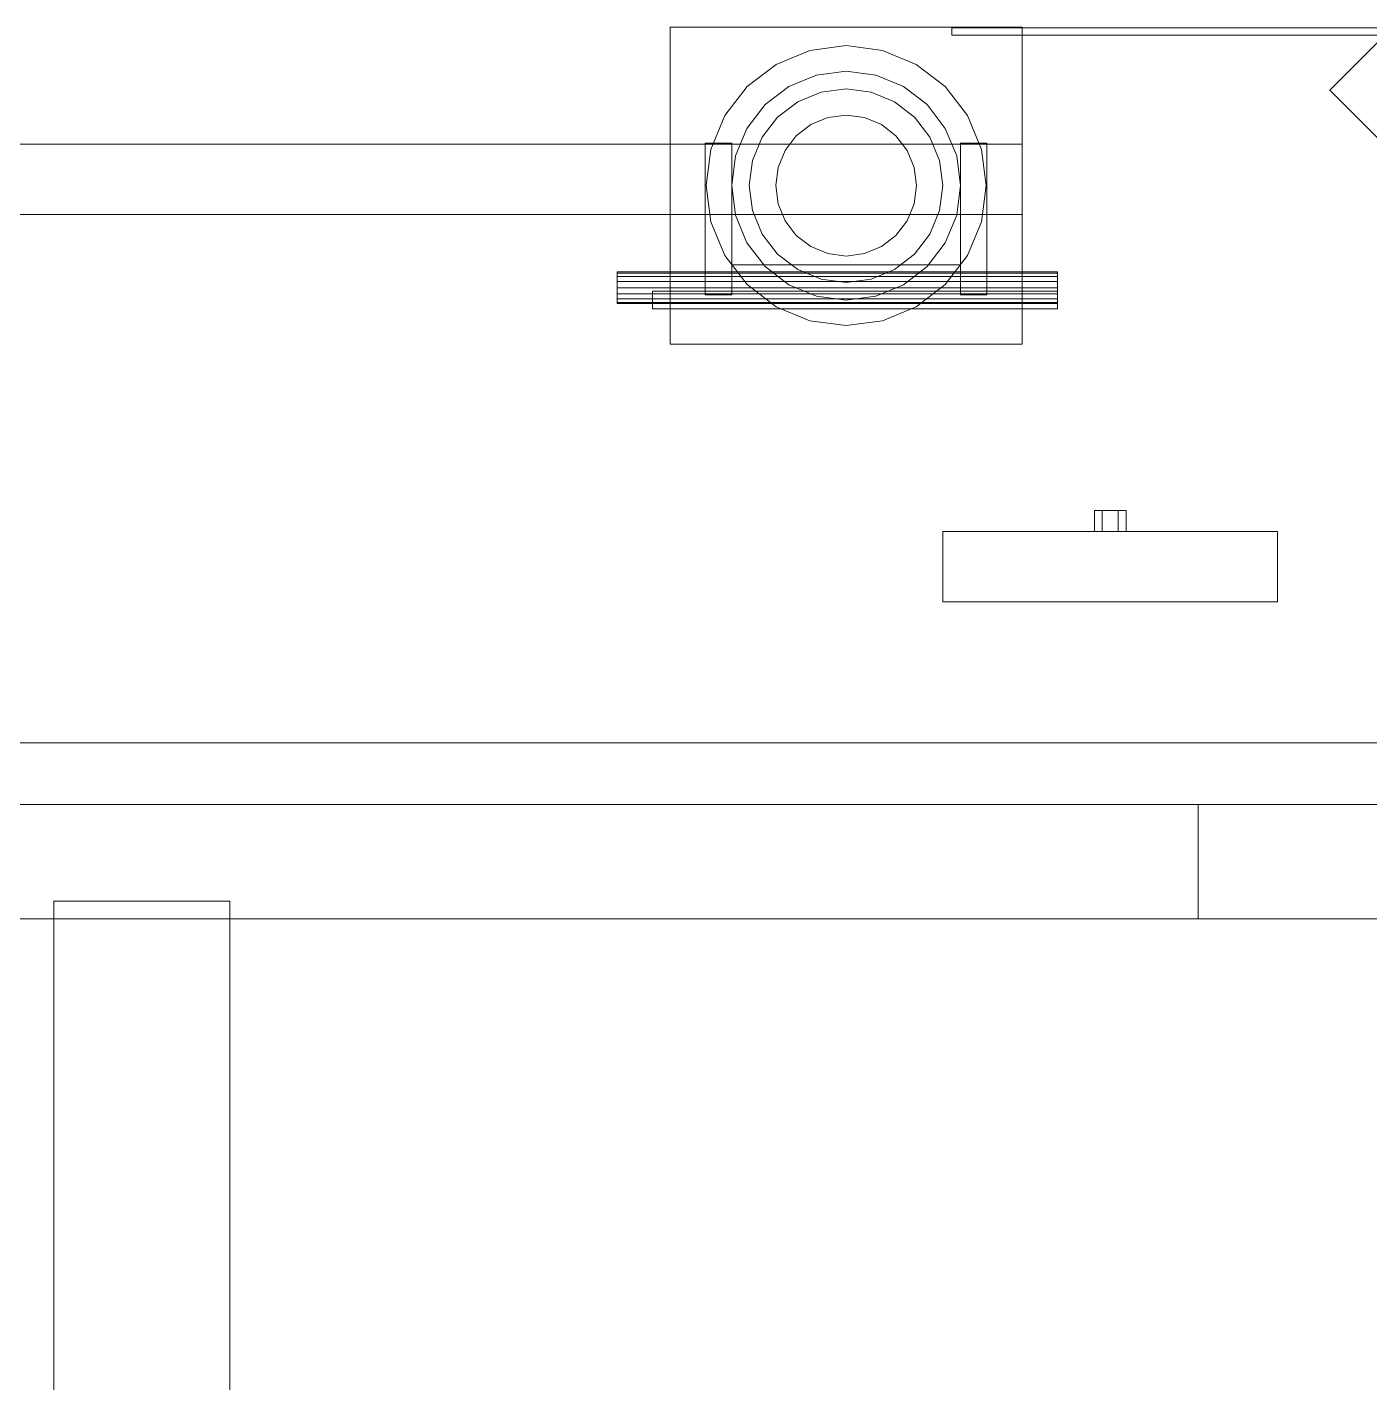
# Model space of a CAD drawing. Header units: millimetres. Extents: x -191664 to 191490, y -197311 to 10263.
# Drawn here: x 56802 to 57565, y 336 to 1106 of the extents above; entities that cross this region are included whole.
import ezdxf

# ---------------------------------------------------------------- set-up
doc = ezdxf.new("R2010")
doc.units = ezdxf.units.MM
doc.layers.add('lateral_secador', color=7, linetype='Continuous', lineweight=0)

msp = doc.modelspace()

# ---------------------------------------------------------------- linework, layer by layer
at = {"layer": 'lateral_secador', "color": 33, "true_color": 0xb7a252}
for p, q in [((57167.12, 1106.5), (57367.12, 1106.5)), ((57167.12, 1106.5), (57167.12, 926.5)), ((57367.12, 926.5), (57367.12, 1106.5)), ((57167.12, 926.5), (57367.12, 926.5))]:
    msp.add_line(p, q, dxfattribs=at)
at = {"layer": 'lateral_secador', "color": 253, "true_color": 0xa8b3b5}
for p, q in [((57327.12, 1106), (57577.12, 1106)), ((57327.12, 1102), (57327.12, 1106)), ((57327.12, 1102), (57577.12, 1102))]:
    msp.add_line(p, q, dxfattribs=at)
at = {"layer": 'lateral_secador', "color": 253, "true_color": 0xa4b0b5}
for p, q in [((57267.12, 1096), (57246.54, 1093.29)), ((57287.69, 1093.29), (57267.12, 1096)), ((57246.54, 1093.29), (57227.37, 1085.35)), ((57306.87, 1085.35), (57287.69, 1093.29)), ((57227.37, 1085.35), (57210.9, 1072.71)), ((57323.33, 1072.71), (57306.87, 1085.35)), ((57210.9, 1072.71), (57198.27, 1056.25)), ((57267.12, 1071.5), (57252.88, 1069.63)), ((57281.35, 1069.63), (57267.12, 1071.5)), ((57335.96, 1056.25), (57323.33, 1072.71)), ((57239.62, 1064.13), (57228.22, 1055.39)), ((57252.88, 1069.63), (57239.62, 1064.13)), ((57294.62, 1064.13), (57281.35, 1069.63)), ((57306.01, 1055.39), (57294.62, 1064.13)), ((57198.27, 1056.25), (57190.32, 1037.08)), ((57228.22, 1055.39), (57219.48, 1044)), ((57256.76, 1055.14), (57247.12, 1051.14)), ((57267.12, 1056.5), (57256.76, 1055.14)), ((57277.47, 1055.14), (57267.12, 1056.5)), ((57287.12, 1051.14), (57277.47, 1055.14)), ((57314.75, 1044), (57306.01, 1055.39)), ((57343.91, 1037.08), (57335.96, 1056.25)), ((57247.12, 1051.14), (57238.83, 1044.78)), ((57295.4, 1044.78), (57287.12, 1051.14)), ((57219.48, 1044), (57213.99, 1030.74)), ((57238.83, 1044.78), (57232.47, 1036.5)), ((57301.76, 1036.5), (57295.4, 1044.78)), ((57320.24, 1030.74), (57314.75, 1044)), ((57190.32, 1037.08), (57187.62, 1016.5)), ((57232.47, 1036.5), (57228.48, 1026.85)), ((57305.75, 1026.85), (57301.76, 1036.5)), ((57346.62, 1016.5), (57343.91, 1037.08)), ((57213.99, 1030.74), (57212.12, 1016.5)), ((57228.48, 1026.85), (57227.12, 1016.5)), ((57307.12, 1016.5), (57305.75, 1026.85)), ((57322.12, 1016.5), (57320.24, 1030.74)), ((57187.62, 1016.5), (57190.32, 995.92)), ((57212.12, 1016.5), (57213.99, 1002.26)), ((57227.12, 1016.5), (57228.48, 1006.15)), ((57305.75, 1006.15), (57307.12, 1016.5)), ((57320.24, 1002.26), (57322.12, 1016.5)), ((57343.91, 995.92), (57346.62, 1016.5)), ((57213.99, 1002.26), (57219.48, 989)), ((57228.48, 1006.15), (57232.47, 996.5)), ((57301.76, 996.5), (57305.75, 1006.15)), ((57314.75, 989), (57320.24, 1002.26)), ((57190.32, 995.92), (57198.27, 976.75)), ((57232.47, 996.5), (57238.83, 988.22)), ((57295.4, 988.22), (57301.76, 996.5)), ((57335.96, 976.75), (57343.91, 995.92)), ((57219.48, 989), (57228.22, 977.61)), ((57238.83, 988.22), (57247.12, 981.86)), ((57287.12, 981.86), (57295.4, 988.22)), ((57306.01, 977.61), (57314.75, 989)), ((57247.12, 981.86), (57256.76, 977.86)), ((57277.47, 977.86), (57287.12, 981.86)), ((57198.27, 976.75), (57210.9, 960.29)), ((57228.22, 977.61), (57239.62, 968.87)), ((57256.76, 977.86), (57267.12, 976.5)), ((57267.12, 976.5), (57277.47, 977.86)), ((57294.62, 968.87), (57306.01, 977.61)), ((57323.33, 960.29), (57335.96, 976.75)), ((57239.62, 968.87), (57252.88, 963.37)), ((57252.88, 963.37), (57267.12, 961.5)), ((57267.12, 961.5), (57281.35, 963.37)), ((57281.35, 963.37), (57294.62, 968.87)), ((57210.9, 960.29), (57227.37, 947.65)), ((57306.87, 947.65), (57323.33, 960.29)), ((57227.37, 947.65), (57246.54, 939.71)), ((57287.69, 939.71), (57306.87, 947.65)), ((57246.54, 939.71), (57267.12, 937)), ((57267.12, 937), (57287.69, 939.71))]:
    msp.add_line(p, q, dxfattribs=at)
at = {"layer": 'lateral_secador', "color": 147, "true_color": 0x536c78}
for p, q in [((57570.04, 1098.93), (57541.76, 1070.64)), ((57541.76, 1070.64), (57801.76, 810.64))]:
    msp.add_line(p, q, dxfattribs=at)
at = {"layer": 'lateral_secador', "color": 55, "true_color": 0xb2a258}
for p, q in [((57250.29, 1079.29), (57234.62, 1072.79)), ((57267.12, 1081.5), (57250.29, 1079.29)), ((57283.94, 1079.29), (57267.12, 1081.5)), ((57299.62, 1072.79), (57283.94, 1079.29)), ((57234.62, 1072.79), (57221.15, 1062.46)), ((57313.08, 1062.46), (57299.62, 1072.79)), ((57221.15, 1062.46), (57210.82, 1049)), ((57323.41, 1049), (57313.08, 1062.46)), ((57210.82, 1049), (57204.33, 1033.32)), ((57329.9, 1033.32), (57323.41, 1049)), ((57204.33, 1033.32), (57202.12, 1016.5)), ((57332.12, 1016.5), (57329.9, 1033.32)), ((57202.12, 1016.5), (57204.33, 999.68)), ((57329.9, 999.68), (57332.12, 1016.5)), ((57204.33, 999.68), (57210.82, 984)), ((57323.41, 984), (57329.9, 999.68)), ((57210.82, 984), (57221.15, 970.54)), ((57313.08, 970.54), (57323.41, 984)), ((57221.15, 970.54), (57234.62, 960.21)), ((57299.62, 960.21), (57313.08, 970.54)), ((57234.62, 960.21), (57250.29, 953.71)), ((57283.94, 953.71), (57299.62, 960.21)), ((57250.29, 953.71), (57267.12, 951.5)), ((57267.12, 951.5), (57283.94, 953.71))]:
    msp.add_line(p, q, dxfattribs=at)
at = {"layer": 'lateral_secador', "color": 8, "true_color": 0x617680}
for p, q in [((38067.12, 1040), (57367.12, 1040)), ((57187.12, 1040.5), (57202.12, 1040.5)), ((57187.12, 1040.5), (57187.12, 954.5)), ((57202.12, 954.5), (57202.12, 1040.5)), ((57332.12, 1040.5), (57347.12, 1040.5)), ((57332.12, 1040.5), (57332.12, 954.5)), ((57347.12, 954.5), (57347.12, 1040.5)), ((57367.12, 1000), (57367.12, 1040)), ((38067.12, 1000), (57367.12, 1000)), ((57202.12, 971.5), (57332.12, 971.5)), ((57202.12, 971.5), (57202.12, 956.5)), ((57332.12, 956.5), (57332.12, 971.5)), ((57157.12, 956.5), (57387.12, 956.5)), ((57157.12, 956.5), (57157.12, 946.5)), ((57202.12, 956.5), (57332.12, 956.5)), ((57387.12, 946.5), (57387.12, 956.5)), ((57187.12, 954.5), (57202.12, 954.5)), ((57332.12, 954.5), (57347.12, 954.5)), ((57157.12, 946.5), (57387.12, 946.5))]:
    msp.add_line(p, q, dxfattribs=at)
at = {"layer": 'lateral_secador', "color": 9, "true_color": 0xb2bdc0}
for p, q in [((57137.12, 966.81), (57137.12, 967.5)), ((57137.12, 967.5), (57387.12, 967.5)), ((57137.12, 964.86), (57137.12, 966.81)), ((57137.12, 966.81), (57387.12, 966.81)), ((57137.12, 961.94), (57137.12, 964.86)), ((57137.12, 964.86), (57387.12, 964.86)), ((57387.12, 966.81), (57387.12, 967.5)), ((57387.12, 964.86), (57387.12, 966.81)), ((57387.12, 961.94), (57387.12, 964.86)), ((57137.12, 958.5), (57137.12, 961.94)), ((57137.12, 961.94), (57387.12, 961.94)), ((57137.12, 955.06), (57137.12, 958.5)), ((57387.12, 958.5), (57137.12, 958.5)), ((57137.12, 955.06), (57137.12, 952.14)), ((57137.12, 955.06), (57387.12, 955.06)), ((57387.12, 958.5), (57387.12, 961.94)), ((57387.12, 958.5), (57387.12, 955.06)), ((57387.12, 955.06), (57387.12, 952.14)), ((57137.12, 952.14), (57137.12, 950.19)), ((57137.12, 952.14), (57387.12, 952.14)), ((57137.12, 950.19), (57137.12, 949.5)), ((57137.12, 950.19), (57387.12, 950.19)), ((57137.12, 949.5), (57387.12, 949.5)), ((57387.12, 952.14), (57387.12, 950.19)), ((57387.12, 950.19), (57387.12, 949.5))]:
    msp.add_line(p, q, dxfattribs=at)
at = {"layer": 'lateral_secador', "color": 43, "true_color": 0xe7bf45}
for p, q in [((57412.62, 832), (57408.12, 832)), ((57408.12, 820), (57408.12, 832)), ((57421.62, 832), (57412.62, 832)), ((57412.62, 820), (57412.62, 832)), ((57426.12, 832), (57421.62, 832)), ((57421.62, 820), (57421.62, 832)), ((57426.12, 832), (57426.12, 820)), ((57412.62, 820), (57408.12, 820)), ((57421.62, 820), (57412.62, 820)), ((57421.62, 820), (57426.12, 820))]:
    msp.add_line(p, q, dxfattribs=at)
at = {"layer": 'lateral_secador', "color": 142, "true_color": 0x159eb4}
for p, q in [((57322.12, 820), (57512.12, 820)), ((57322.12, 820), (57322.12, 780)), ((57512.12, 780), (57512.12, 820)), ((57322.12, 780), (57512.12, 780))]:
    msp.add_line(p, q, dxfattribs=at)
at = {"layer": 'lateral_secador', "color": 251, "true_color": 0x536a64}
for p, q in [((37717.12, 700), (57717.12, 700)), ((56817.12, 610), (56917.12, 610)), ((56817.12, 610), (56817.12, 20)), ((56917.12, 20), (56917.12, 610)), ((37717.12, 600), (57717.12, 600))]:
    msp.add_line(p, q, dxfattribs=at)
at = {"layer": 'lateral_secador', "color": 9, "true_color": 0xb8c6c1}
for p, q in [((37717.12, 665), (57467.12, 665)), ((57467.12, 600), (57467.12, 665)), ((37717.12, 600), (57467.12, 600))]:
    msp.add_line(p, q, dxfattribs=at)
at = {"layer": 'lateral_secador', "color": 254, "true_color": 0xd8e0dc}
msp.add_line((56065.45, 665), (57702.12, 665), dxfattribs=at)

doc.saveas('drawing.dxf')
